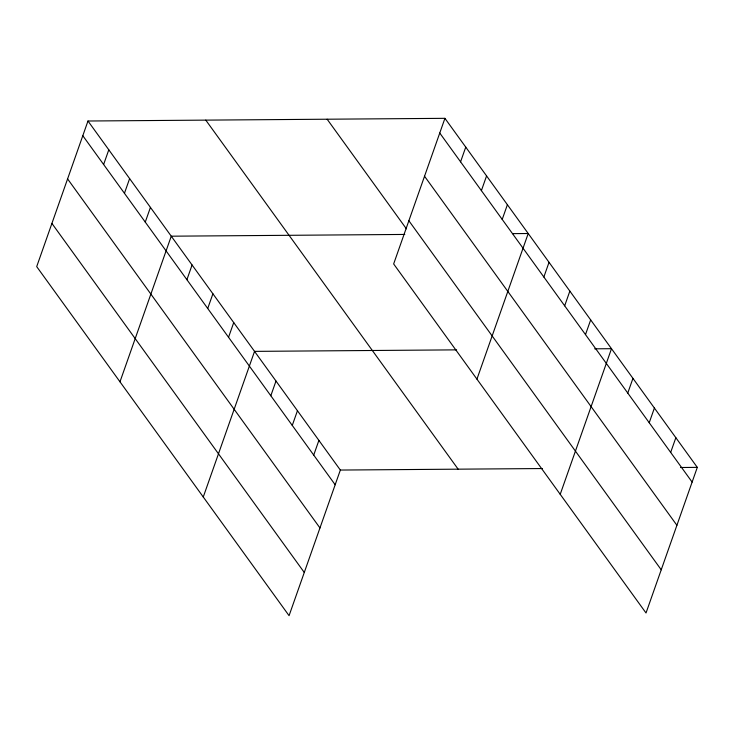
<?xml version="1.0" encoding="UTF-8"?>
<svg xmlns="http://www.w3.org/2000/svg" width="734" height="734" viewBox="0 0 734 734"><rect width="100%" height="100%" fill="white"/><g stroke="black" fill="none" stroke-linecap="round" stroke-linejoin="round"><path stroke-width="1.1" d="M87.979 121.009L36.7 266.625L289.068 615.67L340.347 470.054L87.979 121.009L444.932 118.33L697.3 467.374L646.021 612.991L393.653 263.946L444.932 118.33M103.622 164.508L108.797 149.8M124.441 193.299L129.624 178.601M145.268 222.099L150.442 207.392M119.981 381.808L171.261 236.192L404.801 234.44M186.904 279.691L192.079 264.992M207.722 308.491L212.906 293.784M228.549 337.282L233.724 322.584M203.263 497.001L254.542 351.375L456.621 349.861M270.818 395.754L275.993 381.047M292.27 425.417L297.444 410.719M313.721 455.089L318.895 440.382M460.576 161.829L465.751 147.121M481.394 190.629L486.569 175.921M502.212 219.42L507.396 204.713M476.935 379.129L528.214 233.513L512.506 233.632M543.857 277.012L549.032 262.313M564.675 305.812L569.85 291.104M585.493 334.603L590.677 319.905M560.216 494.321L611.495 348.696L594.668 348.824M627.772 393.075L632.947 378.368M649.223 422.738L654.398 408.04M670.674 452.41L675.849 437.712M340.347 470.054L542.426 468.54M680.473 467.503L697.3 467.374M439.749 133.028L692.125 482.082M424.536 176.233L676.904 525.278M408.866 220.741L661.233 569.795M327.135 119.211L406.388 228.825M205.777 120.119L458.144 469.173M82.804 135.707L335.172 484.761M67.592 178.912L319.96 527.957M51.912 223.42L304.28 572.474"/></g></svg>
